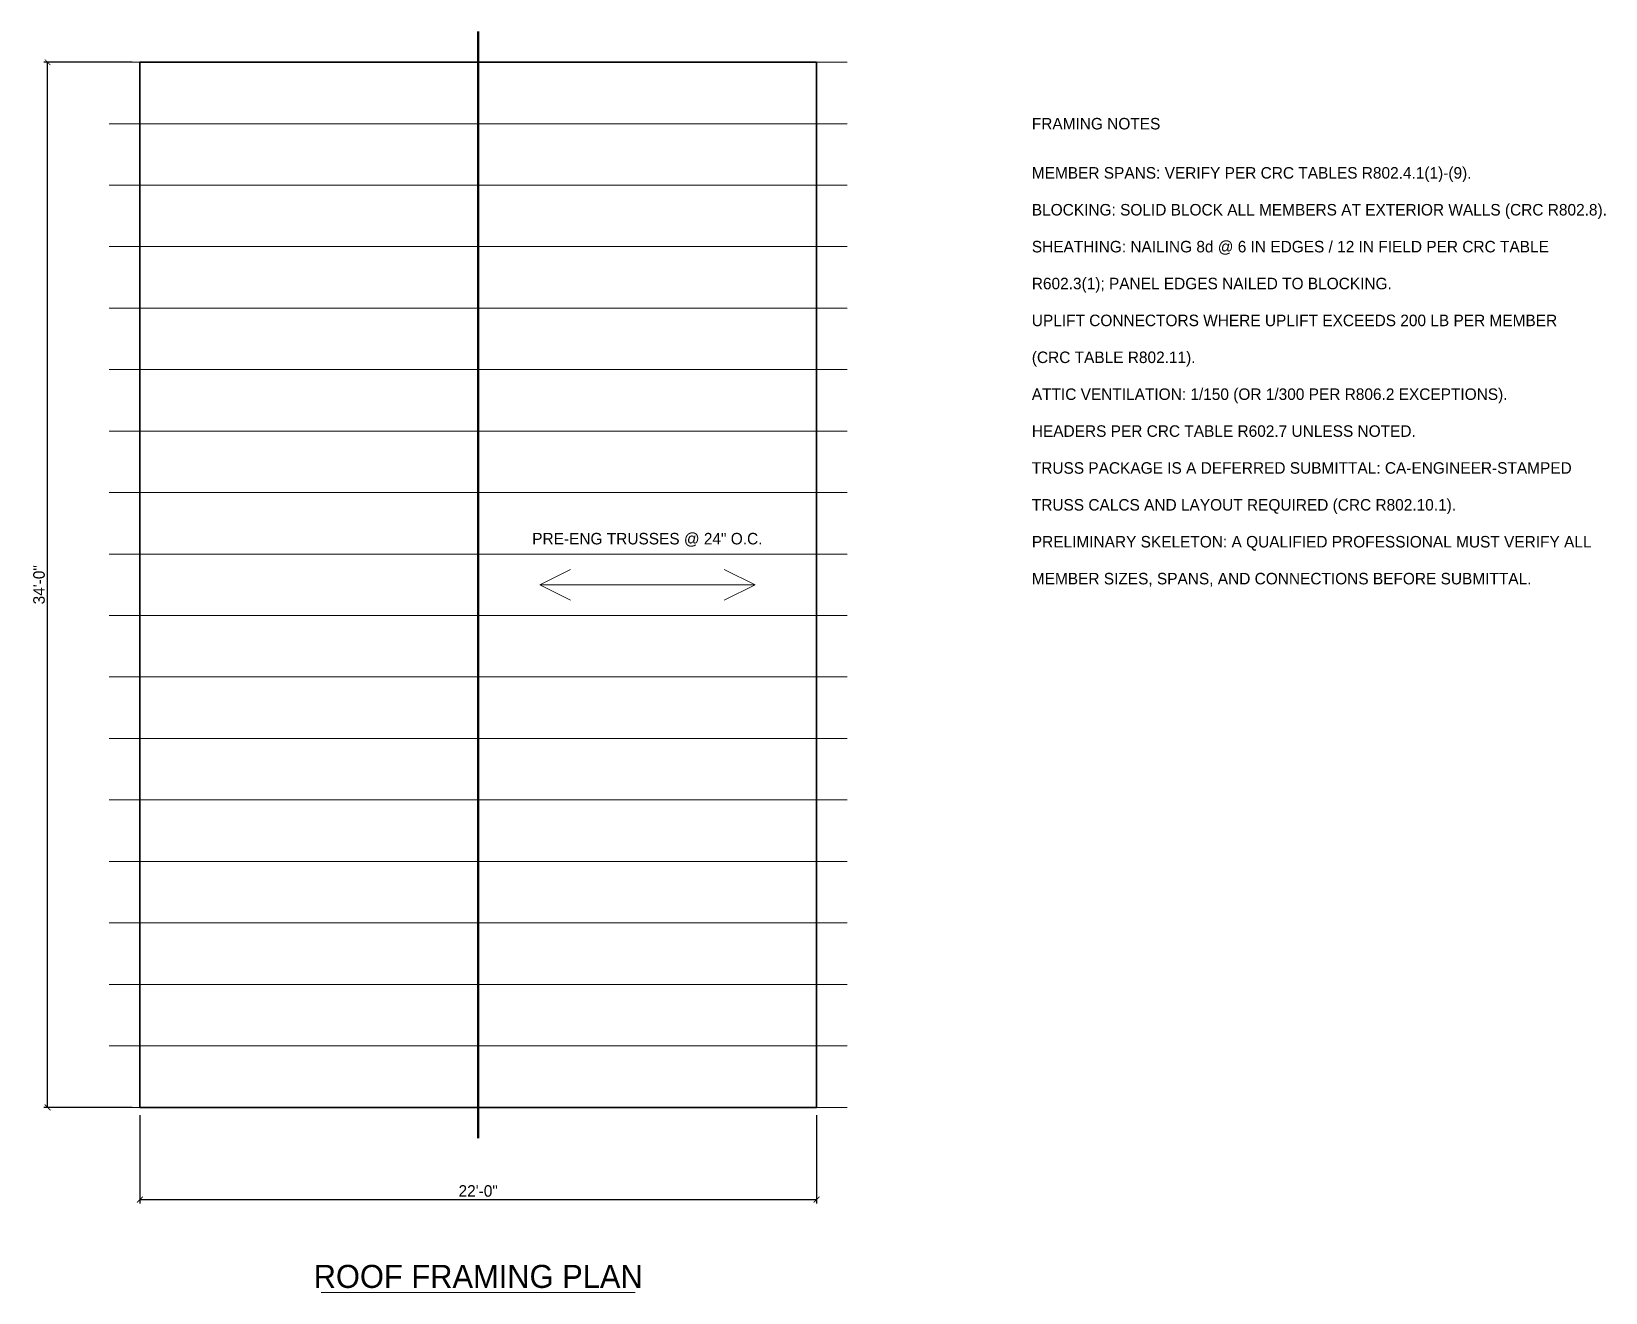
# Model space of a CAD drawing. Header units: metres. Extents: x -3.5 to 47.7, y -6 to 35.
import ezdxf
from ezdxf.enums import TextEntityAlignment as Align

# ---------------------------------------------------------------- set-up
doc = ezdxf.new("R2010")
doc.units = ezdxf.units.M
for name, color, linetype, lineweight in [('A-ANNO-DIMS', 3, 'Continuous', 13), ('A-ANNO-TEXT', 7, 'Continuous', 18), ('S-FRAM', 7, 'Continuous', 35), ('S-FRAM-RAFT', 8, 'Continuous', 18), ('S-FRAM-RIDG', 7, 'Continuous', 50)]:
    doc.layers.add(name, color=color, linetype=linetype, lineweight=lineweight)
doc.dimstyles.new('CODEFRAME', dxfattribs={"dimtxt": 0.375, "dimasz": 0.1875, "dimexe": 0.125, "dimexo": 0.25, "dimgap": 0.09, "dimtad": 1, "dimdec": 1, "dimblk": 'ARCHTICK', "dimcen": 2.5, "dimazin": 3, "dimtfac": 1, "dimtmove": 0, "dimatfit": 3})

# ---------------------------------------------------------------- blocks, each defined once
blk = doc.blocks.new('_ARCHTICK')
at = {"color": 0, "linetype": 'BYBLOCK', "const_width": 0.15}
blk.add_lwpolyline([(-0.5, -0.5), (0.5, 0.5)], dxfattribs=at)

msp = doc.modelspace()

# ---------------------------------------------------------------- linework, layer by layer
at = {"layer": 'A-ANNO-TEXT'}
for p, q in [((13, 17), (14, 17.5)), ((20, 17), (19, 17.5)), ((13, 17), (20, 17)), ((13, 17), (14, 16.5)), ((20, 17), (19, 16.5)), ((5.9, -6.025), (16.1, -6.025))]:
    msp.add_line(p, q, dxfattribs=at)
at = {"layer": 'S-FRAM'}
msp.add_lwpolyline([(0, 0), (22, 0), (22, 34), (0, 34)], close=True, dxfattribs=at)
at = {"layer": 'S-FRAM-RAFT'}
for p, q in [((-1, 34), (23, 34)), ((-1, 32), (23, 32)), ((-1, 30), (23, 30)), ((-1, 28), (23, 28)), ((-1, 26), (23, 26)), ((-1, 24), (23, 24)), ((-1, 22), (23, 22)), ((-1, 20), (23, 20)), ((-1, 18), (23, 18)), ((-1, 16), (23, 16)), ((-1, 14), (23, 14)), ((-1, 12), (23, 12)), ((-1, 10), (23, 10)), ((-1, 8), (23, 8)), ((-1, 6), (23, 6)), ((-1, 4), (23, 4)), ((-1, 2), (23, 2)), ((-1, 0), (23, 0))]:
    msp.add_line(p, q, dxfattribs=at)
at = {"layer": 'S-FRAM-RIDG'}
msp.add_line((11, -1), (11, 35), dxfattribs=at)

# ---------------------------------------------------------------- texts
at = {"layer": 'A-ANNO-TEXT'}
for s, p in [('FRAMING NOTES', (29, 32)), ('MEMBER SPANS: VERIFY PER CRC TABLES R802.4.1(1)-(9).', (29, 30.4)), ('BLOCKING: SOLID BLOCK ALL MEMBERS AT EXTERIOR WALLS (CRC R802.8).', (29, 29.2)), ('SHEATHING: NAILING 8d @ 6 IN EDGES / 12 IN FIELD PER CRC TABLE', (29, 28)), ('R602.3(1); PANEL EDGES NAILED TO BLOCKING.', (29, 26.8)), ('UPLIFT CONNECTORS WHERE UPLIFT EXCEEDS 200 LB PER MEMBER', (29, 25.6)), ('(CRC TABLE R802.11).', (29, 24.4)), ('ATTIC VENTILATION: 1/150 (OR 1/300 PER R806.2 EXCEPTIONS).', (29, 23.2)), ('HEADERS PER CRC TABLE R602.7 UNLESS NOTED.', (29, 22)), ('TRUSS PACKAGE IS A DEFERRED SUBMITTAL: CA-ENGINEER-STAMPED', (29, 20.8)), ('TRUSS CALCS AND LAYOUT REQUIRED (CRC R802.10.1).', (29, 19.6)), ('PRELIMINARY SKELETON: A QUALIFIED PROFESSIONAL MUST VERIFY ALL', (29, 18.4)), ('MEMBER SIZES, SPANS, AND CONNECTIONS BEFORE SUBMITTAL.', (29, 17.2))]:
    msp.add_text(s, height=0.375, dxfattribs=at).set_placement(p, align=Align.MIDDLE_LEFT)
for s, height, p in [('PRE-ENG TRUSSES @ 24" O.C.', 0.375, (16.5, 18.5)), ('ROOF FRAMING PLAN', 0.75, (11, -5.5))]:
    msp.add_text(s, height=height, dxfattribs=at).set_placement(p, align=Align.MIDDLE_CENTER)

# ---------------------------------------------------------------- dimensions: what is measured, and where the dimension line sits
at = {"layer": 'A-ANNO-DIMS'}
msp.add_linear_dim(base=(-3, 0), p1=(0, 0), p2=(0, 34), angle=90, text='34\'-0"', dimstyle='CODEFRAME', dxfattribs=at).render()
msp.add_linear_dim(base=(0, -3), p1=(0, 0), p2=(22, 0), text='22\'-0"', dimstyle='CODEFRAME', dxfattribs=at).render()

doc.saveas('drawing.dxf')
